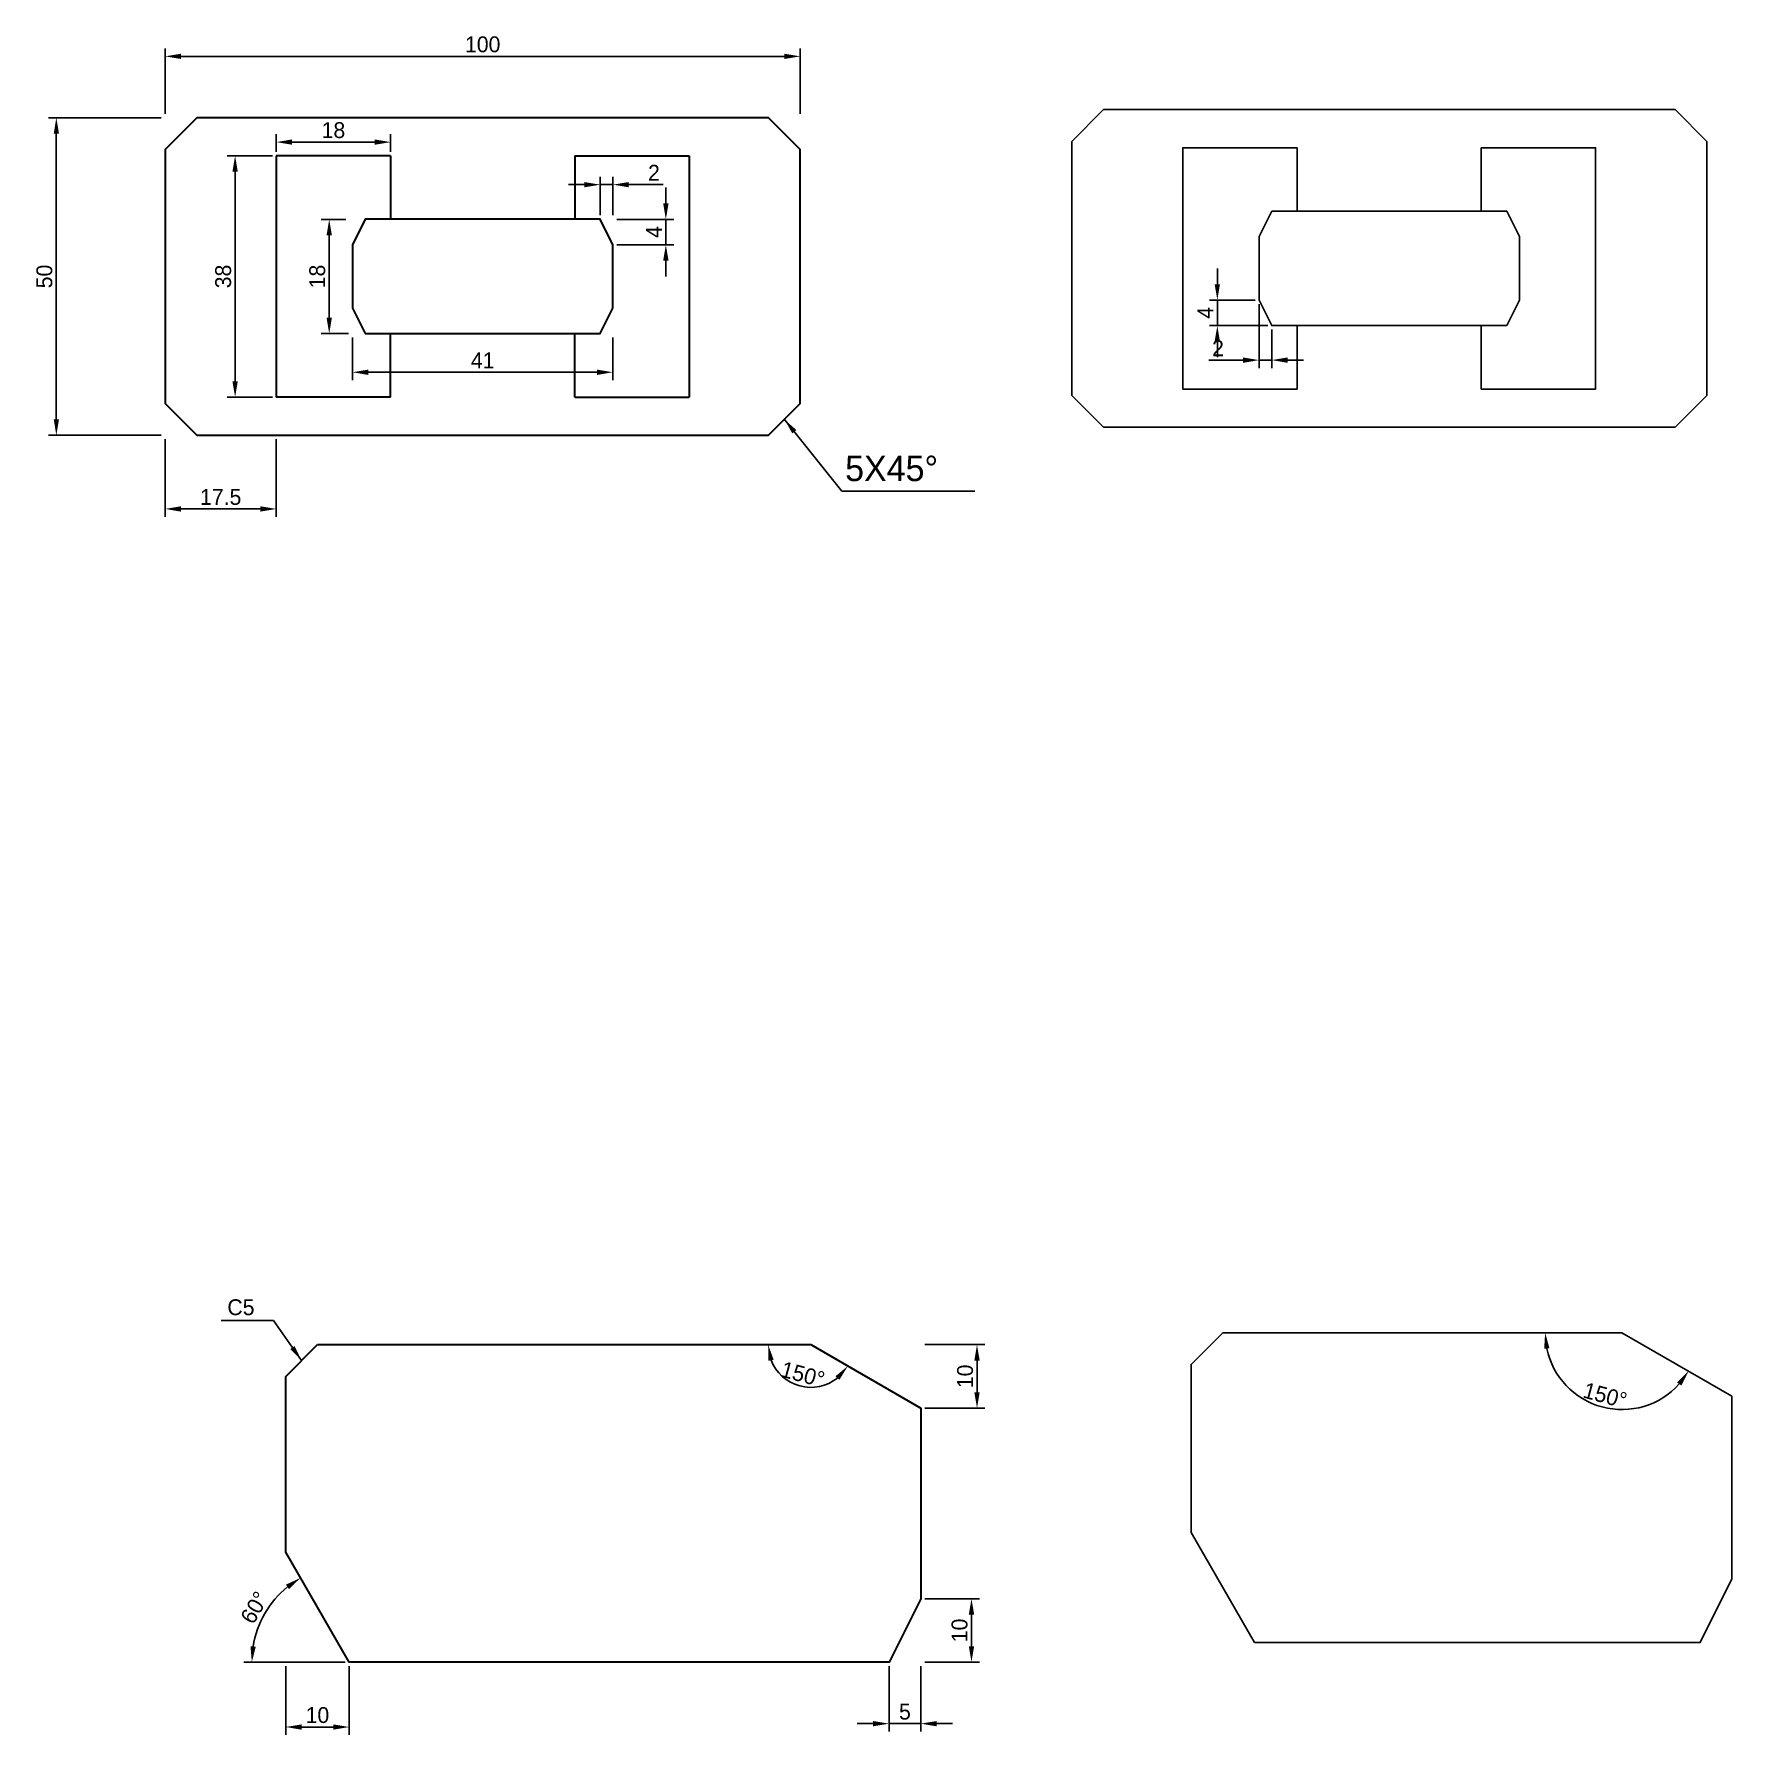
# Model space of a CAD drawing. Header units: millimetres. Extents: x 146 to 834, y 22 to 380.
# Drawn here: x 145.5 to 412.9, y 22.1 to 289.9 of the extents above; entities outside this region: 1.
import ezdxf

# ---------------------------------------------------------------- set-up
doc = ezdxf.new("R2010")
doc.units = ezdxf.units.MM
doc.dimstyles.new('ISO-25', dxfattribs={"dimtxt": 2.5, "dimasz": 2.5, "dimexe": 1.25, "dimexo": 0.625, "dimtad": 1, "dimdsep": 46, "dimtxsty": 'Standard', "dimcen": 2.5, "dimadec": 0, "dimazin": 0, "dimtfac": 1, "dimtmove": 0, "dimatfit": 3, "dimfxl": 1, "dimarcsym": 0})

# ---------------------------------------------------------------- blocks, each defined once
blk = doc.blocks.new('*D1')
at = {"color": 0, "lineweight": -2, "transparency": 16777216}
for p, q in [((166.18, 277.39), (166.18, 287.67)), ((266.18, 277.39), (266.18, 287.67)), ((168.68, 286.42), (263.68, 286.42))]:
    blk.add_line(p, q, dxfattribs=at)
at = {"color": 0, "transparency": 16777216}
for points in [[(168.68, 286.84), (168.68, 286.01), (166.18, 286.42)], [(263.68, 286.84), (263.68, 286.01), (266.18, 286.42)]]:
    blk.add_solid(points, dxfattribs=at)
at = {"layer": 'Defpoints', "color": 0, "transparency": 16777216}
for p in [(266.18, 286.42), (166.18, 276.76), (266.18, 276.76)]:
    blk.add_point(p, dxfattribs=at)
at = {"color": 0, "transparency": 16777216, "insert": (216.18, 288.3), "char_height": 2.5, "attachment_point": 5}
blk.add_mtext('100', dxfattribs=at)
blk = doc.blocks.new('*D2')
at = {"color": 0, "lineweight": -2, "transparency": 16777216}
for p, q in [((165.56, 276.76), (147.8, 276.76)), ((149.05, 229.26), (149.05, 274.26)), ((165.56, 226.76), (147.8, 226.76))]:
    blk.add_line(p, q, dxfattribs=at)
at = {"color": 0, "transparency": 16777216}
for points in [[(148.64, 274.26), (149.47, 274.26), (149.05, 276.76)], [(148.64, 229.26), (149.47, 229.26), (149.05, 226.76)]]:
    blk.add_solid(points, dxfattribs=at)
at = {"layer": 'Defpoints', "color": 0, "transparency": 16777216}
for p in [(149.05, 276.76), (166.18, 276.76), (166.18, 226.76)]:
    blk.add_point(p, dxfattribs=at)
at = {"color": 0, "transparency": 16777216, "insert": (147.18, 251.76), "char_height": 2.5, "attachment_point": 5, "rotation": 90}
blk.add_mtext('50', dxfattribs=at)
blk = doc.blocks.new('*D3')
at = {"color": 0, "lineweight": -2, "transparency": 16777216}
for p, q in [((183.06, 270.76), (175.95, 270.76)), ((177.2, 268.26), (177.2, 235.26)), ((183.06, 232.76), (175.95, 232.76))]:
    blk.add_line(p, q, dxfattribs=at)
at = {"color": 0, "transparency": 16777216}
for points in [[(176.78, 268.26), (177.62, 268.26), (177.2, 270.76)], [(176.78, 235.26), (177.62, 235.26), (177.2, 232.76)]]:
    blk.add_solid(points, dxfattribs=at)
at = {"layer": 'Defpoints', "color": 0, "transparency": 16777216}
for p in [(183.68, 270.76), (177.2, 232.76), (183.68, 232.76)]:
    blk.add_point(p, dxfattribs=at)
at = {"color": 0, "transparency": 16777216, "insert": (175.33, 251.76), "char_height": 2.5, "attachment_point": 5, "rotation": 90}
blk.add_mtext('38', dxfattribs=at)
blk = doc.blocks.new('*D4')
at = {"color": 0, "lineweight": -2, "transparency": 16777216}
for p, q in [((183.68, 271.39), (183.68, 274.17)), ((201.68, 271.39), (201.68, 274.17)), ((199.18, 272.92), (186.18, 272.92))]:
    blk.add_line(p, q, dxfattribs=at)
at = {"color": 0, "transparency": 16777216}
for points in [[(186.18, 273.34), (186.18, 272.5), (183.68, 272.92)], [(199.18, 273.34), (199.18, 272.5), (201.68, 272.92)]]:
    blk.add_solid(points, dxfattribs=at)
at = {"layer": 'Defpoints', "color": 0, "transparency": 16777216}
for p in [(183.68, 272.92), (183.68, 270.76), (201.68, 270.76)]:
    blk.add_point(p, dxfattribs=at)
at = {"color": 0, "transparency": 16777216, "insert": (192.68, 274.79), "char_height": 2.5, "attachment_point": 5}
blk.add_mtext('18', dxfattribs=at)
blk = doc.blocks.new('*D5')
at = {"color": 0, "lineweight": -2, "transparency": 16777216}
for p, q in [((166.18, 226.14), (166.18, 213.91)), ((183.68, 226.14), (183.68, 213.91)), ((181.18, 215.16), (168.68, 215.16))]:
    blk.add_line(p, q, dxfattribs=at)
at = {"color": 0, "transparency": 16777216}
for points in [[(168.68, 215.58), (168.68, 214.74), (166.18, 215.16)], [(181.18, 215.58), (181.18, 214.74), (183.68, 215.16)]]:
    blk.add_solid(points, dxfattribs=at)
at = {"layer": 'Defpoints', "color": 0, "transparency": 16777216}
for p in [(166.18, 226.76), (183.68, 226.76), (166.18, 215.16)]:
    blk.add_point(p, dxfattribs=at)
at = {"color": 0, "transparency": 16777216, "insert": (174.93, 217.03), "char_height": 2.5, "attachment_point": 5}
blk.add_mtext('17.5', dxfattribs=at)
blk = doc.blocks.new('*D6')
at = {"color": 0, "lineweight": -2, "transparency": 16777216}
for p, q in [((245.02, 263.26), (245.02, 265.76)), ((237.31, 260.76), (246.27, 260.76)), ((245.02, 260.76), (245.02, 256.76)), ((237.31, 256.76), (246.27, 256.76)), ((245.02, 254.26), (245.02, 251.76))]:
    blk.add_line(p, q, dxfattribs=at)
at = {"color": 0, "transparency": 16777216}
for points in [[(244.6, 263.26), (245.44, 263.26), (245.02, 260.76)], [(244.6, 254.26), (245.44, 254.26), (245.02, 256.76)]]:
    blk.add_solid(points, dxfattribs=at)
at = {"layer": 'Defpoints', "color": 0, "transparency": 16777216}
for p in [(236.68, 260.76), (236.68, 256.76), (245.02, 256.76)]:
    blk.add_point(p, dxfattribs=at)
at = {"color": 0, "transparency": 16777216, "insert": (243.14, 258.76), "char_height": 2.5, "attachment_point": 5, "rotation": 90}
blk.add_mtext('4', dxfattribs=at)
blk = doc.blocks.new('*D7')
at = {"color": 0, "lineweight": -2, "transparency": 16777216}
for p, q in [((232.18, 266.22), (229.68, 266.22)), ((234.68, 261.39), (234.68, 267.47)), ((234.68, 266.22), (236.68, 266.22)), ((236.68, 261.39), (236.68, 267.47)), ((239.18, 266.22), (244.6, 266.22))]:
    blk.add_line(p, q, dxfattribs=at)
at = {"color": 0, "transparency": 16777216}
for points in [[(232.18, 266.63), (232.18, 265.8), (234.68, 266.22)], [(239.18, 266.63), (239.18, 265.8), (236.68, 266.22)]]:
    blk.add_solid(points, dxfattribs=at)
at = {"layer": 'Defpoints', "color": 0, "transparency": 16777216}
for p in [(236.68, 266.22), (234.68, 260.76), (236.68, 260.76)]:
    blk.add_point(p, dxfattribs=at)
at = {"color": 0, "transparency": 16777216, "insert": (243.14, 268.09), "char_height": 2.5, "attachment_point": 5}
blk.add_mtext('2', dxfattribs=at)
blk = doc.blocks.new('*D8')
at = {"color": 0, "lineweight": -2, "transparency": 16777216}
for p, q in [((195.68, 242.14), (195.68, 235.43)), ((236.68, 242.14), (236.68, 235.43)), ((198.18, 236.68), (234.18, 236.68))]:
    blk.add_line(p, q, dxfattribs=at)
at = {"color": 0, "transparency": 16777216}
for points in [[(198.18, 237.1), (198.18, 236.26), (195.68, 236.68)], [(234.18, 237.1), (234.18, 236.26), (236.68, 236.68)]]:
    blk.add_solid(points, dxfattribs=at)
at = {"layer": 'Defpoints', "color": 0, "transparency": 16777216}
for p in [(195.68, 242.76), (236.68, 242.76), (236.68, 236.68)]:
    blk.add_point(p, dxfattribs=at)
at = {"color": 0, "transparency": 16777216, "insert": (216.18, 238.56), "char_height": 2.5, "attachment_point": 5}
blk.add_mtext('41', dxfattribs=at)
blk = doc.blocks.new('*D9')
at = {"color": 0, "lineweight": -2, "transparency": 16777216}
for p, q in [((194.65, 260.76), (190.77, 260.76)), ((192.02, 258.26), (192.02, 245.26)), ((195.06, 242.76), (190.77, 242.76))]:
    blk.add_line(p, q, dxfattribs=at)
at = {"color": 0, "transparency": 16777216}
for points in [[(191.6, 258.26), (192.43, 258.26), (192.02, 260.76)], [(191.6, 245.26), (192.43, 245.26), (192.02, 242.76)]]:
    blk.add_solid(points, dxfattribs=at)
at = {"layer": 'Defpoints', "color": 0, "transparency": 16777216}
for p in [(195.28, 260.76), (192.02, 242.76), (195.68, 242.76)]:
    blk.add_point(p, dxfattribs=at)
at = {"color": 0, "transparency": 16777216, "insert": (190.14, 251.76), "char_height": 2.5, "attachment_point": 5, "rotation": 90}
blk.add_mtext('18', dxfattribs=at)
blk = doc.blocks.new('*D10')
at = {"color": 0, "lineweight": -2, "transparency": 16777216}
blk.add_arc((267.84, 83.57), 6.73, 201.4198, 308.5802, dxfattribs=at)
at = {"color": 0, "transparency": 16777216}
for points in [[(261.17, 81.03), (261.99, 81.19), (261.12, 83.57)], [(271.72, 78.58), (272.35, 78.04), (273.67, 80.2)]]:
    blk.add_solid(points, dxfattribs=at)
at = {"layer": 'Defpoints', "color": 0, "transparency": 16777216}
for p in [(190.16, 83.57), (267.84, 83.57), (267.84, 83.57), (263.52, 78.41), (285.16, 73.57)]:
    blk.add_point(p, dxfattribs=at)
at = {"color": 0, "transparency": 16777216, "insert": (266.59, 78.88), "char_height": 2.5, "attachment_point": 5, "rotation": 345}
blk.add_mtext('150°', dxfattribs=at)
blk = doc.blocks.new('*D11')
at = {"color": 0, "lineweight": -2, "transparency": 16777216}
blk.add_line((194.54, 33.57), (178.58, 33.57), dxfattribs=at)
blk.add_arc((195.16, 33.57), 15.33, 129.3522, 170.6478, dxfattribs=at)
at = {"color": 0, "transparency": 16777216}
for points in [[(185.2, 45.77), (185.68, 45.08), (187.5, 46.84)], [(180.45, 36.02), (179.62, 36.09), (179.83, 33.57)]]:
    blk.add_solid(points, dxfattribs=at)
at = {"layer": 'Defpoints', "color": 0, "transparency": 16777216}
for p in [(185.16, 50.89), (183.42, 43.42), (195.16, 33.57), (195.16, 33.57), (280.16, 33.57)]:
    blk.add_point(p, dxfattribs=at)
at = {"color": 0, "transparency": 16777216, "insert": (180.26, 42.17), "char_height": 2.5, "attachment_point": 5, "rotation": 60}
blk.add_mtext('60°', dxfattribs=at)
blk = doc.blocks.new('*D12')
at = {"color": 0, "lineweight": -2, "transparency": 16777216}
for p, q in [((185.16, 32.94), (185.16, 22.11)), ((195.16, 32.94), (195.16, 22.11)), ((187.66, 23.36), (192.66, 23.36))]:
    blk.add_line(p, q, dxfattribs=at)
at = {"color": 0, "transparency": 16777216}
for points in [[(187.66, 23.77), (187.66, 22.94), (185.16, 23.36)], [(192.66, 23.77), (192.66, 22.94), (195.16, 23.36)]]:
    blk.add_solid(points, dxfattribs=at)
at = {"layer": 'Defpoints', "color": 0, "transparency": 16777216}
for p in [(185.16, 33.57), (195.16, 33.57), (195.16, 23.36)]:
    blk.add_point(p, dxfattribs=at)
at = {"color": 0, "transparency": 16777216, "insert": (190.16, 25.23), "char_height": 2.5, "attachment_point": 5}
blk.add_mtext('10', dxfattribs=at)
blk = doc.blocks.new('*D13')
at = {"color": 0, "lineweight": -2, "transparency": 16777216}
for p, q in [((280.16, 32.94), (280.16, 22.64)), ((285.16, 32.94), (285.16, 22.64)), ((277.66, 23.89), (275.16, 23.89)), ((280.16, 23.89), (285.16, 23.89)), ((287.66, 23.89), (290.16, 23.89))]:
    blk.add_line(p, q, dxfattribs=at)
at = {"color": 0, "transparency": 16777216}
for points in [[(277.66, 24.3), (277.66, 23.47), (280.16, 23.89)], [(287.66, 24.3), (287.66, 23.47), (285.16, 23.89)]]:
    blk.add_solid(points, dxfattribs=at)
at = {"layer": 'Defpoints', "color": 0, "transparency": 16777216}
for p in [(280.16, 33.57), (285.16, 33.57), (285.16, 23.89)]:
    blk.add_point(p, dxfattribs=at)
at = {"color": 0, "transparency": 16777216, "insert": (282.66, 25.76), "char_height": 2.5, "attachment_point": 5}
blk.add_mtext('5', dxfattribs=at)
blk = doc.blocks.new('*D14')
at = {"color": 0, "lineweight": -2, "transparency": 16777216}
for p, q in [((285.79, 43.57), (294.39, 43.57)), ((293.14, 41.07), (293.14, 36.07)), ((285.79, 33.57), (294.39, 33.57))]:
    blk.add_line(p, q, dxfattribs=at)
at = {"color": 0, "transparency": 16777216}
for points in [[(292.72, 41.07), (293.56, 41.07), (293.14, 43.57)], [(292.72, 36.07), (293.56, 36.07), (293.14, 33.57)]]:
    blk.add_solid(points, dxfattribs=at)
at = {"layer": 'Defpoints', "color": 0, "transparency": 16777216}
for p in [(285.16, 43.57), (285.16, 33.57), (293.14, 33.57)]:
    blk.add_point(p, dxfattribs=at)
at = {"color": 0, "transparency": 16777216, "insert": (291.27, 38.57), "char_height": 2.5, "attachment_point": 5, "rotation": 90}
blk.add_mtext('10', dxfattribs=at)
blk = doc.blocks.new('*D15')
at = {"color": 0, "lineweight": -2, "transparency": 16777216}
for p, q in [((285.79, 83.57), (295.26, 83.57)), ((294.01, 76.07), (294.01, 81.07)), ((285.79, 73.57), (295.26, 73.57))]:
    blk.add_line(p, q, dxfattribs=at)
at = {"color": 0, "transparency": 16777216}
for points in [[(293.59, 81.07), (294.43, 81.07), (294.01, 83.57)], [(293.59, 76.07), (294.43, 76.07), (294.01, 73.57)]]:
    blk.add_solid(points, dxfattribs=at)
at = {"layer": 'Defpoints', "color": 0, "transparency": 16777216}
for p in [(285.16, 83.57), (294.01, 83.57), (285.16, 73.57)]:
    blk.add_point(p, dxfattribs=at)
at = {"color": 0, "transparency": 16777216, "insert": (292.14, 78.57), "char_height": 2.5, "attachment_point": 5, "rotation": 90}
blk.add_mtext('10', dxfattribs=at)
blk = doc.blocks.new('*D16')
at = {"color": 0, "lineweight": -2, "transparency": 16777216}
for p, q in [((338.41, 247.41), (338.41, 237.34)), ((340.41, 243.41), (340.41, 237.34)), ((335.91, 238.59), (330.5, 238.59)), ((340.41, 238.59), (338.41, 238.59)), ((342.91, 238.59), (345.41, 238.59))]:
    blk.add_line(p, q, dxfattribs=at)
at = {"color": 0, "transparency": 16777216}
for points in [[(335.91, 239.01), (335.91, 238.17), (338.41, 238.59)], [(342.91, 239.01), (342.91, 238.17), (340.41, 238.59)]]:
    blk.add_solid(points, dxfattribs=at)
at = {"layer": 'Defpoints', "color": 0, "transparency": 16777216}
for p in [(338.41, 248.04), (340.41, 244.04), (338.41, 238.59)]:
    blk.add_point(p, dxfattribs=at)
at = {"color": 0, "transparency": 16777216, "insert": (331.96, 240.46), "char_height": 2.5, "attachment_point": 5}
blk.add_mtext('2', dxfattribs=at)
blk = doc.blocks.new('*D17')
at = {"color": 0, "lineweight": -2, "transparency": 16777216}
for p, q in [((331.85, 250.54), (331.85, 253.04)), ((337.79, 248.04), (330.6, 248.04)), ((331.85, 244.04), (331.85, 248.04)), ((339.79, 244.04), (330.6, 244.04)), ((331.85, 241.54), (331.85, 239.04))]:
    blk.add_line(p, q, dxfattribs=at)
at = {"color": 0, "transparency": 16777216}
for points in [[(331.43, 250.54), (332.26, 250.54), (331.85, 248.04)], [(331.43, 241.54), (332.26, 241.54), (331.85, 244.04)]]:
    blk.add_solid(points, dxfattribs=at)
at = {"layer": 'Defpoints', "color": 0, "transparency": 16777216}
for p in [(331.85, 248.04), (338.41, 248.04), (340.41, 244.04)]:
    blk.add_point(p, dxfattribs=at)
at = {"color": 0, "transparency": 16777216, "insert": (329.97, 246.04), "char_height": 2.5, "attachment_point": 5, "rotation": 90}
blk.add_mtext('4', dxfattribs=at)
blk = doc.blocks.new('*D18')
at = {"color": 0, "lineweight": -2, "transparency": 16777216}
blk.add_arc((395.56, 85.45), 12.1, 191.862, 318.138, dxfattribs=at)
at = {"color": 0, "transparency": 16777216}
for points in [[(383.31, 82.92), (384.14, 83.01), (383.46, 85.45)], [(404.23, 77.62), (404.91, 77.13), (406.04, 79.4)]]:
    blk.add_solid(points, dxfattribs=at)
at = {"layer": 'Defpoints', "color": 0, "transparency": 16777216}
for p in [(332.72, 85.45), (395.56, 85.45), (395.56, 85.45), (387.78, 76.18), (412.88, 75.45)]:
    blk.add_point(p, dxfattribs=at)
at = {"color": 0, "transparency": 16777216, "insert": (392.91, 75.58), "char_height": 2.5, "attachment_point": 5, "rotation": 345}
blk.add_mtext('150°', dxfattribs=at)

msp = doc.modelspace()

# ---------------------------------------------------------------- linework, layer by layer
at = {"lineweight": 30}
for p, q in [((201.685, 270.764), (183.685, 270.764)), ((183.685, 270.764), (183.685, 232.764)), ((201.685, 270.764), (201.685, 260.764)), ((230.685, 270.764), (248.685, 270.764)), ((230.685, 270.764), (230.685, 260.764)), ((248.685, 270.764), (248.685, 232.764)), ((201.685, 232.764), (201.685, 242.764)), ((230.685, 232.764), (230.685, 242.764)), ((201.685, 232.764), (183.685, 232.764)), ((230.685, 232.764), (248.685, 232.764))]:
    msp.add_line(p, q, dxfattribs=at)
for points in [[(816.365, 380.445), (834.365, 380.445), (834.365, 342.445), (816.365, 342.445)], [(308.915, 273.035), (313.915, 278.035), (403.915, 278.035), (408.915, 273.035), (408.915, 233.035), (403.915, 228.035), (313.915, 228.035), (308.915, 233.035)], [(340.415, 262.035), (377.415, 262.035), (379.415, 258.035), (379.415, 248.035), (377.415, 244.035), (340.415, 244.035), (338.415, 248.035), (338.415, 258.035)], [(332.719, 85.45), (395.559, 85.45), (412.88, 75.45), (412.88, 46.683), (407.88, 36.683), (337.719, 36.683), (327.719, 54.003), (327.719, 80.45)]]:
    msp.add_lwpolyline(points, close=True)
for points in [[(171.185, 226.764), (261.185, 226.764), (266.185, 231.764), (266.185, 271.764), (261.185, 276.764), (171.185, 276.764), (166.185, 271.764), (166.185, 231.764)], [(190.164, 83.566), (267.843, 83.566), (285.164, 73.566), (285.164, 43.566), (280.164, 33.566), (195.164, 33.566), (185.164, 50.886), (185.164, 78.566)]]:
    msp.add_lwpolyline(points, close=True, dxfattribs=at)
for points in [[(344.415, 244.035), (344.415, 234.035), (326.415, 234.035), (326.415, 272.035), (344.415, 272.035), (344.415, 262.035)], [(373.415, 262.035), (373.415, 272.035), (391.415, 272.035), (391.415, 234.035), (373.415, 234.035), (373.415, 244.035)]]:
    msp.add_lwpolyline(points)
at = {"color": 41, "lineweight": 30, "true_color": 0xf4ee51}
msp.add_lwpolyline([(197.685, 242.764), (234.685, 242.764), (236.685, 246.764), (236.685, 256.764), (234.685, 260.764), (197.685, 260.764), (195.685, 256.764), (195.685, 246.764)], close=True, dxfattribs=at)

# ---------------------------------------------------------------- texts
at = {"color": 4, "insert": (273.249, 223.538), "char_height": 4, "attachment_point": 1}
msp.add_mtext_dynamic_manual_height_columns('5X45%%D', width=31.93048, gutter_width=12.5, heights=[0], dxfattribs=at)
at = {"color": 4, "insert": (180.253, 88.173), "char_height": 2.5, "width": 3.5, "attachment_point": 9}
msp.add_mtext('C5', dxfattribs=at)

# ---------------------------------------------------------------- dimensions: what is measured, and where the dimension line sits
at = {"color": 4}
for base, p1, p2, picture, middle in [((266.185, 286.424), (166.185, 276.764), (266.185, 276.764), '*D1', (216.185, 288.299)), ((183.685, 272.92), (201.685, 270.764), (183.685, 270.764), '*D4', (192.685, 274.795)), ((236.685, 266.217), (234.685, 260.764), (236.685, 260.764), '*D7', (243.143, 268.092)), ((236.685, 236.681), (195.685, 242.764), (236.685, 242.764), '*D8', (216.185, 238.556)), ((166.185, 215.16), (183.685, 226.764), (166.185, 226.764), '*D5', (174.935, 217.035)), ((195.164, 23.356), (185.164, 33.566), (195.164, 33.566), '*D12', (190.164, 25.231)), ((285.164, 23.887), (280.164, 33.566), (285.164, 33.566), '*D13', (282.664, 25.762))]:
    dim = msp.add_linear_dim(base=base, p1=p1, p2=p2, dimstyle='ISO-25', dxfattribs=at)
    dim.commit()
    dim.dimension.update_dxf_attribs({"geometry": picture, "text_midpoint": middle})
for base, p1, p2, picture, middle in [((149.053, 276.764), (166.185, 226.764), (166.185, 276.764), '*D2', (147.178, 251.764)), ((177.2, 232.764), (183.685, 270.764), (183.685, 232.764), '*D3', (175.325, 251.764)), ((245.02, 256.764), (236.685, 260.764), (236.685, 256.764), '*D6', (243.145, 258.764)), ((192.016, 242.764), (195.277, 260.764), (195.685, 242.764), '*D9', (190.141, 251.764)), ((294.011, 83.566), (285.164, 73.566), (285.164, 83.566), '*D15', (292.136, 78.566)), ((293.141, 33.566), (285.164, 43.566), (285.164, 33.566), '*D14', (291.266, 38.566))]:
    dim = msp.add_linear_dim(base=base, p1=p1, p2=p2, angle=90, dimstyle='ISO-25', dxfattribs=at)
    dim.commit()
    dim.dimension.update_dxf_attribs({"geometry": picture, "text_midpoint": middle})
dim = msp.add_linear_dim(base=(331.846, 248.035), p1=(340.415, 244.035), p2=(338.415, 248.035), angle=90, dimstyle='ISO-25')
dim.commit()
dim.dimension.update_dxf_attribs({"geometry": '*D17', "text_midpoint": (329.971, 246.035)})
dim = msp.add_linear_dim(base=(338.415, 238.589), p1=(340.415, 244.035), p2=(338.415, 248.035), dimstyle='ISO-25')
dim.commit()
dim.dimension.update_dxf_attribs({"geometry": '*D16', "text_midpoint": (331.957, 240.464)})
for base, line1, line2, picture, middle in [((263.52, 78.413), ((267.843, 83.566), (285.164, 73.566)), ((190.164, 83.566), (267.843, 83.566)), '*D10', (266.588, 78.88)), ((183.418, 43.422), ((280.164, 33.566), (195.164, 33.566)), ((195.164, 33.566), (185.164, 50.886)), '*D11', (180.261, 42.17))]:
    dim = msp.add_angular_dim_2l(base=base, line1=line1, line2=line2, dimstyle='ISO-25', dxfattribs=at)
    dim.commit()
    dim.dimension.update_dxf_attribs({"geometry": picture, "text_midpoint": middle})
dim = msp.add_angular_dim_2l(base=(387.784, 76.183), line1=((395.559, 85.45), (412.88, 75.45)), line2=((332.719, 85.45), (395.559, 85.45)), dimstyle='ISO-25')
dim.commit()
dim.dimension.update_dxf_attribs({"geometry": '*D18', "text_midpoint": (392.914, 75.577)})

# ---------------------------------------------------------------- leaders
msp.add_leader([(263.685, 229.264), (272.737, 217.976), (293.681, 217.976)], dimstyle='ISO-25', override={"dimgap": 0.625, "dimtad": 0}, dxfattribs=at)
at = {"color": 4, "annotation_type": 0, "has_hookline": 1, "hookline_direction": 1, "text_width": 4.167}
msp.add_leader([(187.664, 81.066), (183.234, 87.391), (174.987, 87.391)], dimstyle='ISO-25', override={"dimgap": 0.625, "dimtad": 0}, dxfattribs=at)

doc.saveas('drawing.dxf')
